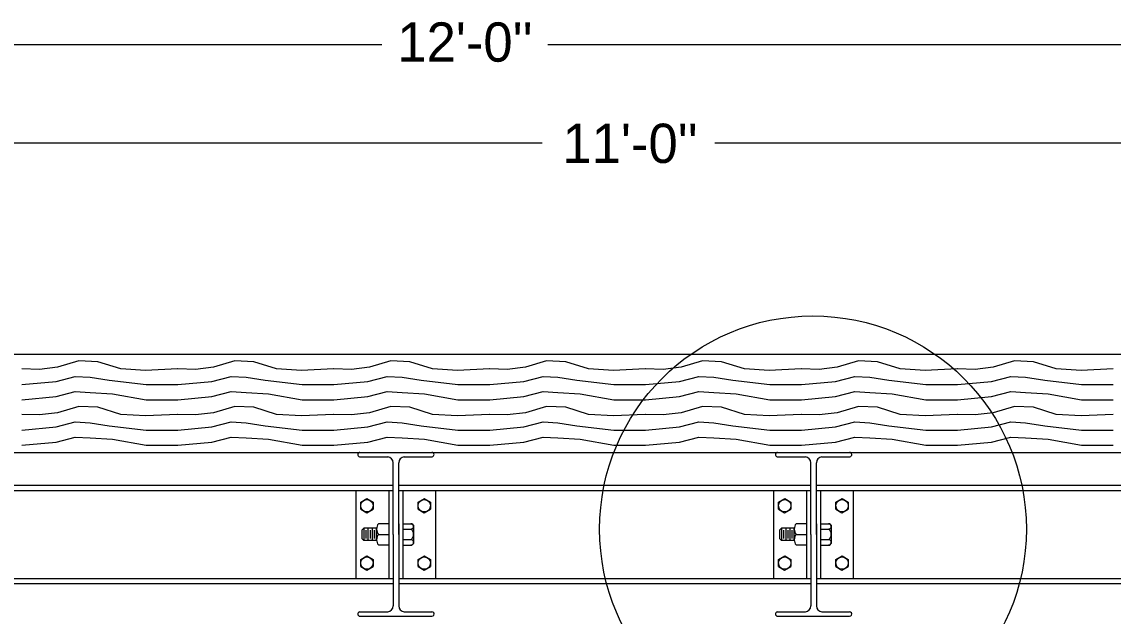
# Model space of a CAD drawing. Extents: x 999.4 to 1036.4, y 999.4 to 1022.5.
# Drawn here: x 1011.05 to 1016.61, y 1002.96 to 1005.98 of the extents above; entities that cross this region are included whole.
import ezdxf

# ---------------------------------------------------------------- set-up
doc = ezdxf.new("R2010")
doc.units = 0
doc.layers.add('Level 1', color=7, linetype='Continuous')

msp = doc.modelspace()

# ---------------------------------------------------------------- linework, layer by layer
at = {"layer": 'Level 1'}
for p, q in [((1007.9982, 1005.8685), (1012.8844, 1005.8685)), ((1013.7287, 1005.8685), (1020.0397, 1005.8685)), ((1008.4565, 1005.3685), (1013.7012, 1005.3685)), ((1014.5787, 1005.3685), (1019.5813, 1005.3685)), ((1007.9982, 1004.2912), (1020.0397, 1004.2912)), ((1007.9982, 1003.7912), (1020.0397, 1003.7912)), ((1012.773, 1003.7912), (1013.1397, 1003.7912)), ((1014.898, 1003.7912), (1015.2647, 1003.7912)), ((1012.7717, 1003.7697), (1012.9145, 1003.7697)), ((1012.9422, 1003.3746), (1012.9422, 1003.7386)), ((1012.9707, 1003.3746), (1012.9707, 1003.7386)), ((1012.9983, 1003.7697), (1013.141, 1003.7697)), ((1014.8967, 1003.7697), (1015.0395, 1003.7697)), ((1015.0672, 1003.3746), (1015.0672, 1003.7386)), ((1015.0957, 1003.3746), (1015.0957, 1003.7386)), ((1015.1233, 1003.7697), (1015.266, 1003.7697)), ((1010.8457, 1003.6245), (1012.9422, 1003.6245)), ((1012.9707, 1003.6245), (1015.0672, 1003.6245)), ((1015.0957, 1003.6245), (1017.1922, 1003.6245)), ((1010.8457, 1003.5983), (1012.9422, 1003.5983)), ((1012.7546, 1003.1506), (1012.7546, 1003.5983)), ((1012.7546, 1003.1506), (1012.7546, 1003.5983)), ((1012.7779, 1003.5384), (1012.8093, 1003.5565)), ((1012.7779, 1003.5384), (1012.8093, 1003.5565)), ((1012.8092, 1003.5564), (1012.8405, 1003.5383)), ((1012.8092, 1003.5564), (1012.8405, 1003.5383)), ((1012.9213, 1003.1506), (1012.9213, 1003.5983)), ((1012.9213, 1003.1506), (1012.9213, 1003.5983)), ((1012.9707, 1003.5983), (1015.0672, 1003.5983)), ((1012.9914, 1003.5984), (1012.9914, 1003.1507)), ((1012.9914, 1003.5984), (1012.9914, 1003.1507)), ((1013.0697, 1003.5384), (1013.101, 1003.5565)), ((1013.0697, 1003.5384), (1013.101, 1003.5565)), ((1013.1009, 1003.5564), (1013.1322, 1003.5383)), ((1013.1009, 1003.5564), (1013.1322, 1003.5383)), ((1013.1581, 1003.5984), (1013.1581, 1003.1507)), ((1013.1581, 1003.5984), (1013.1581, 1003.1507)), ((1014.8796, 1003.1506), (1014.8796, 1003.5983)), ((1014.8796, 1003.1506), (1014.8796, 1003.5983)), ((1014.9029, 1003.5384), (1014.9343, 1003.5565)), ((1014.9029, 1003.5384), (1014.9343, 1003.5565)), ((1014.9342, 1003.5564), (1014.9655, 1003.5383)), ((1014.9342, 1003.5564), (1014.9655, 1003.5383)), ((1015.0463, 1003.1506), (1015.0463, 1003.5983)), ((1015.0463, 1003.1506), (1015.0463, 1003.5983)), ((1015.0957, 1003.5983), (1017.1922, 1003.5983)), ((1015.1164, 1003.5984), (1015.1164, 1003.1507)), ((1015.1164, 1003.5984), (1015.1164, 1003.1507)), ((1015.1947, 1003.5384), (1015.226, 1003.5565)), ((1015.1947, 1003.5384), (1015.226, 1003.5565)), ((1015.2259, 1003.5564), (1015.2572, 1003.5383)), ((1015.2259, 1003.5564), (1015.2572, 1003.5383)), ((1015.2831, 1003.5984), (1015.2831, 1003.1507)), ((1015.2831, 1003.5984), (1015.2831, 1003.1507)), ((1012.7777, 1003.5023), (1012.7779, 1003.5384)), ((1012.7777, 1003.5023), (1012.7779, 1003.5384)), ((1012.7777, 1003.5023), (1012.8091, 1003.4842)), ((1012.7777, 1003.5023), (1012.8091, 1003.4842)), ((1012.8091, 1003.4842), (1012.8404, 1003.5023)), ((1012.8091, 1003.4842), (1012.8404, 1003.5023)), ((1012.8405, 1003.5383), (1012.8404, 1003.5023)), ((1012.8405, 1003.5383), (1012.8404, 1003.5023)), ((1013.0695, 1003.5023), (1013.0697, 1003.5384)), ((1013.0695, 1003.5023), (1013.0697, 1003.5384)), ((1013.0695, 1003.5023), (1013.1008, 1003.4842)), ((1013.0695, 1003.5023), (1013.1008, 1003.4842)), ((1013.1008, 1003.4842), (1013.1322, 1003.5023)), ((1013.1008, 1003.4842), (1013.1322, 1003.5023)), ((1013.1322, 1003.5383), (1013.1322, 1003.5023)), ((1013.1322, 1003.5383), (1013.1322, 1003.5023)), ((1014.9027, 1003.5023), (1014.9029, 1003.5384)), ((1014.9027, 1003.5023), (1014.9029, 1003.5384)), ((1014.9027, 1003.5023), (1014.9341, 1003.4842)), ((1014.9027, 1003.5023), (1014.9341, 1003.4842)), ((1014.9341, 1003.4842), (1014.9654, 1003.5023)), ((1014.9341, 1003.4842), (1014.9654, 1003.5023)), ((1014.9655, 1003.5383), (1014.9654, 1003.5023)), ((1014.9655, 1003.5383), (1014.9654, 1003.5023)), ((1015.1945, 1003.5023), (1015.1947, 1003.5384)), ((1015.1945, 1003.5023), (1015.1947, 1003.5384)), ((1015.1945, 1003.5023), (1015.2258, 1003.4842)), ((1015.1945, 1003.5023), (1015.2258, 1003.4842)), ((1015.2258, 1003.4842), (1015.2572, 1003.5023)), ((1015.2258, 1003.4842), (1015.2572, 1003.5023)), ((1015.2572, 1003.5383), (1015.2572, 1003.5023)), ((1015.2572, 1003.5383), (1015.2572, 1003.5023)), ((1012.7935, 1003.4057), (1012.7831, 1003.3953)), ((1012.7935, 1003.4057), (1012.7831, 1003.3953)), ((1012.7831, 1003.3953), (1012.7831, 1003.3537)), ((1012.7831, 1003.3953), (1012.7831, 1003.3537)), ((1012.8582, 1003.4057), (1012.7935, 1003.4057)), ((1012.7935, 1003.4057), (1012.7935, 1003.3433)), ((1012.8582, 1003.4057), (1012.7935, 1003.4057)), ((1012.7935, 1003.4057), (1012.7935, 1003.3433)), ((1012.8039, 1003.3953), (1012.8039, 1003.3537)), ((1012.8039, 1003.3953), (1012.8039, 1003.3537)), ((1012.8143, 1003.4057), (1012.8143, 1003.3433)), ((1012.8143, 1003.4057), (1012.8143, 1003.3433)), ((1012.8247, 1003.3953), (1012.8247, 1003.3537)), ((1012.8247, 1003.3953), (1012.8247, 1003.3537)), ((1012.8351, 1003.4057), (1012.8351, 1003.3433)), ((1012.8351, 1003.4057), (1012.8351, 1003.3433)), ((1012.8455, 1003.3953), (1012.8455, 1003.3537)), ((1012.8455, 1003.3953), (1012.8455, 1003.3537)), ((1012.8559, 1003.4057), (1012.8559, 1003.3433)), ((1012.8559, 1003.4057), (1012.8559, 1003.3433)), ((1012.8582, 1003.3475), (1012.8582, 1003.4017)), ((1012.8582, 1003.3475), (1012.8582, 1003.4017)), ((1012.9213, 1003.4286), (1012.8672, 1003.4286)), ((1012.9213, 1003.4286), (1012.8672, 1003.4286)), ((1012.9213, 1003.3203), (1012.9213, 1003.4286)), ((1012.9213, 1003.3203), (1012.9213, 1003.4286)), ((1012.9707, 1003.4285), (1012.9707, 1003.3202)), ((1012.9914, 1003.4286), (1012.9914, 1003.3203)), ((1012.9914, 1003.4286), (1013.0382, 1003.4286)), ((1012.9914, 1003.4286), (1012.9914, 1003.3203)), ((1012.9914, 1003.4286), (1013.0382, 1003.4286)), ((1012.9914, 1003.4016), (1013.0325, 1003.4016)), ((1012.9914, 1003.4016), (1013.0325, 1003.4016)), ((1013.0382, 1003.4286), (1013.0462, 1003.4206)), ((1013.0382, 1003.4286), (1013.0462, 1003.4206)), ((1013.0462, 1003.4206), (1013.0462, 1003.3283)), ((1013.0462, 1003.4206), (1013.0462, 1003.3283)), ((1014.9185, 1003.4057), (1014.9081, 1003.3953)), ((1014.9185, 1003.4057), (1014.9081, 1003.3953)), ((1014.9081, 1003.3953), (1014.9081, 1003.3537)), ((1014.9081, 1003.3953), (1014.9081, 1003.3537)), ((1014.9832, 1003.4057), (1014.9185, 1003.4057)), ((1014.9185, 1003.4057), (1014.9185, 1003.3433)), ((1014.9832, 1003.4057), (1014.9185, 1003.4057)), ((1014.9185, 1003.4057), (1014.9185, 1003.3433)), ((1014.9289, 1003.3953), (1014.9289, 1003.3537)), ((1014.9289, 1003.3953), (1014.9289, 1003.3537)), ((1014.9393, 1003.4057), (1014.9393, 1003.3433)), ((1014.9393, 1003.4057), (1014.9393, 1003.3433)), ((1014.9497, 1003.3953), (1014.9497, 1003.3537)), ((1014.9497, 1003.3953), (1014.9497, 1003.3537)), ((1014.9601, 1003.4057), (1014.9601, 1003.3433)), ((1014.9601, 1003.4057), (1014.9601, 1003.3433)), ((1014.9705, 1003.3953), (1014.9705, 1003.3537)), ((1014.9705, 1003.3953), (1014.9705, 1003.3537)), ((1014.9809, 1003.4057), (1014.9809, 1003.3433)), ((1014.9809, 1003.4057), (1014.9809, 1003.3433)), ((1014.9832, 1003.3475), (1014.9832, 1003.4017)), ((1014.9832, 1003.3475), (1014.9832, 1003.4017)), ((1015.0463, 1003.4286), (1014.9922, 1003.4286)), ((1015.0463, 1003.4286), (1014.9922, 1003.4286)), ((1015.0463, 1003.3203), (1015.0463, 1003.4286)), ((1015.0463, 1003.3203), (1015.0463, 1003.4286)), ((1015.0957, 1003.4285), (1015.0957, 1003.3202)), ((1015.1164, 1003.4286), (1015.1164, 1003.3203)), ((1015.1164, 1003.4286), (1015.1632, 1003.4286)), ((1015.1164, 1003.4286), (1015.1164, 1003.3203)), ((1015.1164, 1003.4286), (1015.1632, 1003.4286)), ((1015.1164, 1003.4016), (1015.1575, 1003.4016)), ((1015.1164, 1003.4016), (1015.1575, 1003.4016)), ((1015.1632, 1003.4286), (1015.1712, 1003.4206)), ((1015.1632, 1003.4286), (1015.1712, 1003.4206)), ((1015.1712, 1003.4206), (1015.1712, 1003.3283)), ((1015.1712, 1003.4206), (1015.1712, 1003.3283)), ((1012.7831, 1003.3537), (1012.7935, 1003.3433)), ((1012.7831, 1003.3537), (1012.7935, 1003.3433)), ((1012.8582, 1003.3433), (1012.7935, 1003.3433)), ((1012.8582, 1003.3433), (1012.7935, 1003.3433)), ((1012.8672, 1003.3745), (1012.9213, 1003.3745)), ((1012.8672, 1003.3745), (1012.9213, 1003.3745)), ((1012.9422, 1003.3746), (1012.9422, 1003.0105)), ((1012.9707, 1003.3746), (1012.9707, 1003.0105)), ((1012.9914, 1003.3475), (1013.0325, 1003.3475)), ((1012.9914, 1003.3475), (1013.0325, 1003.3475)), ((1014.9081, 1003.3537), (1014.9185, 1003.3433)), ((1014.9081, 1003.3537), (1014.9185, 1003.3433)), ((1014.9832, 1003.3433), (1014.9185, 1003.3433)), ((1014.9832, 1003.3433), (1014.9185, 1003.3433)), ((1014.9922, 1003.3745), (1015.0463, 1003.3745)), ((1014.9922, 1003.3745), (1015.0463, 1003.3745)), ((1015.0672, 1003.3746), (1015.0672, 1003.0105)), ((1015.0957, 1003.3746), (1015.0957, 1003.0105)), ((1015.1164, 1003.3475), (1015.1575, 1003.3475)), ((1015.1164, 1003.3475), (1015.1575, 1003.3475)), ((1012.9213, 1003.3203), (1012.8672, 1003.3203)), ((1012.9213, 1003.3203), (1012.8672, 1003.3203)), ((1012.9914, 1003.3203), (1013.0382, 1003.3203)), ((1012.9914, 1003.3203), (1013.0382, 1003.3203)), ((1013.0382, 1003.3203), (1013.0462, 1003.3283)), ((1013.0382, 1003.3203), (1013.0462, 1003.3283)), ((1015.0463, 1003.3203), (1014.9922, 1003.3203)), ((1015.0463, 1003.3203), (1014.9922, 1003.3203)), ((1015.1164, 1003.3203), (1015.1632, 1003.3203)), ((1015.1164, 1003.3203), (1015.1632, 1003.3203)), ((1015.1632, 1003.3203), (1015.1712, 1003.3283)), ((1015.1632, 1003.3203), (1015.1712, 1003.3283)), ((1012.7777, 1003.2106), (1012.7779, 1003.2467)), ((1012.7777, 1003.2106), (1012.7779, 1003.2467)), ((1012.7779, 1003.2467), (1012.8093, 1003.2647)), ((1012.7779, 1003.2467), (1012.8093, 1003.2647)), ((1012.8092, 1003.2647), (1012.8405, 1003.2466)), ((1012.8092, 1003.2647), (1012.8405, 1003.2466)), ((1012.8405, 1003.2466), (1012.8404, 1003.2106)), ((1012.8405, 1003.2466), (1012.8404, 1003.2106)), ((1013.0695, 1003.2106), (1013.0697, 1003.2467)), ((1013.0695, 1003.2106), (1013.0697, 1003.2467)), ((1013.0697, 1003.2467), (1013.101, 1003.2647)), ((1013.0697, 1003.2467), (1013.101, 1003.2647)), ((1013.1009, 1003.2647), (1013.1322, 1003.2466)), ((1013.1009, 1003.2647), (1013.1322, 1003.2466)), ((1013.1322, 1003.2466), (1013.1322, 1003.2106)), ((1013.1322, 1003.2466), (1013.1322, 1003.2106)), ((1014.9027, 1003.2106), (1014.9029, 1003.2467)), ((1014.9027, 1003.2106), (1014.9029, 1003.2467)), ((1014.9029, 1003.2467), (1014.9343, 1003.2647)), ((1014.9029, 1003.2467), (1014.9343, 1003.2647)), ((1014.9342, 1003.2647), (1014.9655, 1003.2466)), ((1014.9342, 1003.2647), (1014.9655, 1003.2466)), ((1014.9655, 1003.2466), (1014.9654, 1003.2106)), ((1014.9655, 1003.2466), (1014.9654, 1003.2106)), ((1015.1945, 1003.2106), (1015.1947, 1003.2467)), ((1015.1945, 1003.2106), (1015.1947, 1003.2467)), ((1015.1947, 1003.2467), (1015.226, 1003.2647)), ((1015.1947, 1003.2467), (1015.226, 1003.2647)), ((1015.2259, 1003.2647), (1015.2572, 1003.2466)), ((1015.2259, 1003.2647), (1015.2572, 1003.2466)), ((1015.2572, 1003.2466), (1015.2572, 1003.2106)), ((1015.2572, 1003.2466), (1015.2572, 1003.2106)), ((1012.7777, 1003.2106), (1012.8091, 1003.1925)), ((1012.7777, 1003.2106), (1012.8091, 1003.1925)), ((1012.8091, 1003.1925), (1012.8404, 1003.2106)), ((1012.8091, 1003.1925), (1012.8404, 1003.2106)), ((1013.0695, 1003.2106), (1013.1008, 1003.1925)), ((1013.0695, 1003.2106), (1013.1008, 1003.1925)), ((1013.1008, 1003.1925), (1013.1322, 1003.2106)), ((1013.1008, 1003.1925), (1013.1322, 1003.2106)), ((1014.9027, 1003.2106), (1014.9341, 1003.1925)), ((1014.9027, 1003.2106), (1014.9341, 1003.1925)), ((1014.9341, 1003.1925), (1014.9654, 1003.2106)), ((1014.9341, 1003.1925), (1014.9654, 1003.2106)), ((1015.1945, 1003.2106), (1015.2258, 1003.1925)), ((1015.1945, 1003.2106), (1015.2258, 1003.1925)), ((1015.2258, 1003.1925), (1015.2572, 1003.2106)), ((1015.2258, 1003.1925), (1015.2572, 1003.2106)), ((1010.8457, 1003.1506), (1012.9422, 1003.1506)), ((1010.8457, 1003.1245), (1012.9422, 1003.1245)), ((1012.9707, 1003.1506), (1015.0672, 1003.1506)), ((1012.9707, 1003.1245), (1015.0672, 1003.1245)), ((1015.0957, 1003.1506), (1017.1922, 1003.1506)), ((1015.0957, 1003.1245), (1017.1922, 1003.1245)), ((1012.7717, 1002.9794), (1012.9145, 1002.9794)), ((1012.773, 1002.9579), (1013.1397, 1002.9579)), ((1012.9983, 1002.9794), (1013.1385, 1002.9794)), ((1014.8967, 1002.9794), (1015.0395, 1002.9794)), ((1014.898, 1002.9579), (1015.2647, 1002.9579)), ((1015.1233, 1002.9794), (1015.2635, 1002.9794))]:
    msp.add_line(p, q, dxfattribs=at)
for points in [[(1011.8457, 1004.2165), (1011.6831, 1004.2095), (1011.5565, 1004.2166), (1011.4407, 1004.2536), (1011.3437, 1004.2572), (1011.2353, 1004.2252), (1011.1435, 1004.2142), (1011.0539, 1004.2165)], [(1012.6389, 1004.2165), (1012.4762, 1004.2095), (1012.3497, 1004.2166), (1012.2339, 1004.2536), (1012.1369, 1004.2572), (1012.0285, 1004.2252), (1011.9367, 1004.2142), (1011.8471, 1004.2165)], [(1013.4321, 1004.2165), (1013.2695, 1004.2095), (1013.1428, 1004.2166), (1013.0271, 1004.2536), (1012.9301, 1004.2572), (1012.8217, 1004.2252), (1012.7298, 1004.2142), (1012.6402, 1004.2165)], [(1014.2252, 1004.2165), (1014.0627, 1004.2095), (1013.936, 1004.2166), (1013.8202, 1004.2536), (1013.7233, 1004.2572), (1013.6149, 1004.2252), (1013.523, 1004.2142), (1013.4334, 1004.2165)], [(1015.0184, 1004.2165), (1014.8558, 1004.2095), (1014.7292, 1004.2166), (1014.6134, 1004.2536), (1014.5164, 1004.2572), (1014.4081, 1004.2252), (1014.3162, 1004.2142), (1014.2266, 1004.2165)], [(1015.8116, 1004.2165), (1015.649, 1004.2095), (1015.5224, 1004.2166), (1015.4066, 1004.2536), (1015.3096, 1004.2572), (1015.2012, 1004.2252), (1015.1093, 1004.2142), (1015.0197, 1004.2165)], [(1016.6047, 1004.2165), (1016.4422, 1004.2095), (1016.3156, 1004.2166), (1016.1997, 1004.2536), (1016.1028, 1004.2572), (1015.9944, 1004.2252), (1015.9025, 1004.2142), (1015.8129, 1004.2165)], [(1011.0539, 1004.1366), (1011.2272, 1004.1534), (1011.3254, 1004.1787), (1011.4012, 1004.1744), (1011.4979, 1004.159), (1011.6859, 1004.1366), (1011.8457, 1004.1366)], [(1011.8471, 1004.1366), (1012.0203, 1004.1534), (1012.1186, 1004.1787), (1012.1943, 1004.1744), (1012.2911, 1004.159), (1012.4791, 1004.1366), (1012.6389, 1004.1366)], [(1012.6402, 1004.1366), (1012.8135, 1004.1534), (1012.9117, 1004.1787), (1012.9875, 1004.1744), (1013.0843, 1004.159), (1013.2722, 1004.1366), (1013.4321, 1004.1366)], [(1013.4334, 1004.1366), (1013.6067, 1004.1534), (1013.7049, 1004.1787), (1013.7807, 1004.1744), (1013.8775, 1004.159), (1014.0654, 1004.1366), (1014.2252, 1004.1366)], [(1014.2266, 1004.1366), (1014.3999, 1004.1534), (1014.4981, 1004.1787), (1014.5738, 1004.1744), (1014.6707, 1004.159), (1014.8587, 1004.1366), (1015.0184, 1004.1366)], [(1015.0197, 1004.1366), (1015.1931, 1004.1534), (1015.2912, 1004.1787), (1015.367, 1004.1744), (1015.4638, 1004.159), (1015.6518, 1004.1366), (1015.8116, 1004.1366)], [(1015.8129, 1004.1366), (1015.9862, 1004.1534), (1016.0844, 1004.1787), (1016.1602, 1004.1744), (1016.257, 1004.159), (1016.445, 1004.1366), (1016.6047, 1004.1366)], [(1011.0539, 1004.0594), (1011.2272, 1004.0762), (1011.3254, 1004.1015), (1011.4012, 1004.0973), (1011.5151, 1004.0901), (1011.6859, 1004.0594), (1011.8457, 1004.0594)], [(1011.8471, 1004.0594), (1012.0203, 1004.0762), (1012.1186, 1004.1015), (1012.1943, 1004.0973), (1012.3082, 1004.0901), (1012.4791, 1004.0594), (1012.6389, 1004.0594)], [(1012.6402, 1004.0594), (1012.8135, 1004.0762), (1012.9117, 1004.1015), (1012.9875, 1004.0973), (1013.1014, 1004.0901), (1013.2722, 1004.0594), (1013.4321, 1004.0594)], [(1013.4334, 1004.0594), (1013.6067, 1004.0762), (1013.7049, 1004.1015), (1013.7807, 1004.0973), (1013.8946, 1004.0901), (1014.0654, 1004.0594), (1014.2252, 1004.0594)], [(1014.2266, 1004.0594), (1014.3999, 1004.0762), (1014.4981, 1004.1015), (1014.5738, 1004.0973), (1014.6877, 1004.0901), (1014.8587, 1004.0594), (1015.0184, 1004.0594)], [(1015.0197, 1004.0594), (1015.1931, 1004.0762), (1015.2912, 1004.1015), (1015.367, 1004.0973), (1015.4809, 1004.0901), (1015.6518, 1004.0594), (1015.8116, 1004.0594)], [(1015.8129, 1004.0594), (1015.9862, 1004.0762), (1016.0844, 1004.1015), (1016.1602, 1004.0973), (1016.2741, 1004.0901), (1016.445, 1004.0594), (1016.6047, 1004.0594)], [(1011.8457, 1003.9849), (1011.6831, 1003.9779), (1011.5565, 1003.985), (1011.4407, 1004.022), (1011.3437, 1004.0256), (1011.2353, 1003.9936), (1011.1435, 1003.9826), (1011.0539, 1003.9849)], [(1012.6389, 1003.9849), (1012.4762, 1003.9779), (1012.3497, 1003.985), (1012.2339, 1004.022), (1012.1369, 1004.0256), (1012.0285, 1003.9936), (1011.9367, 1003.9826), (1011.8471, 1003.9849)], [(1013.4321, 1003.9849), (1013.2695, 1003.9779), (1013.1428, 1003.985), (1013.0271, 1004.022), (1012.9301, 1004.0256), (1012.8217, 1003.9936), (1012.7298, 1003.9826), (1012.6402, 1003.9849)], [(1014.2252, 1003.9849), (1014.0627, 1003.9779), (1013.936, 1003.985), (1013.8202, 1004.022), (1013.7233, 1004.0256), (1013.6149, 1003.9936), (1013.523, 1003.9826), (1013.4334, 1003.9849)], [(1015.0184, 1003.9849), (1014.8558, 1003.9779), (1014.7292, 1003.985), (1014.6134, 1004.022), (1014.5164, 1004.0256), (1014.4081, 1003.9936), (1014.3162, 1003.9826), (1014.2266, 1003.9849)], [(1015.8116, 1003.9849), (1015.649, 1003.9779), (1015.5224, 1003.985), (1015.4066, 1004.022), (1015.3096, 1004.0256), (1015.2012, 1003.9936), (1015.1093, 1003.9826), (1015.0197, 1003.9849)], [(1016.6047, 1003.9849), (1016.4422, 1003.9779), (1016.3156, 1003.985), (1016.1997, 1004.022), (1016.1028, 1004.0256), (1015.9944, 1003.9936), (1015.9025, 1003.9826), (1015.8129, 1003.9849)], [(1011.0539, 1003.905), (1011.2272, 1003.9218), (1011.3254, 1003.9471), (1011.4012, 1003.9428), (1011.4979, 1003.9274), (1011.6859, 1003.905), (1011.8457, 1003.905)], [(1011.8471, 1003.905), (1012.0203, 1003.9218), (1012.1186, 1003.9471), (1012.1943, 1003.9428), (1012.2911, 1003.9274), (1012.4791, 1003.905), (1012.6389, 1003.905)], [(1012.6402, 1003.905), (1012.8135, 1003.9218), (1012.9117, 1003.9471), (1012.9875, 1003.9428), (1013.0843, 1003.9274), (1013.2722, 1003.905), (1013.4321, 1003.905)], [(1013.4334, 1003.905), (1013.6067, 1003.9218), (1013.7049, 1003.9471), (1013.7807, 1003.9428), (1013.8775, 1003.9274), (1014.0654, 1003.905), (1014.2252, 1003.905)], [(1014.2266, 1003.905), (1014.3999, 1003.9218), (1014.4981, 1003.9471), (1014.5738, 1003.9428), (1014.6707, 1003.9274), (1014.8587, 1003.905), (1015.0184, 1003.905)], [(1015.0197, 1003.905), (1015.1931, 1003.9218), (1015.2912, 1003.9471), (1015.367, 1003.9428), (1015.4638, 1003.9274), (1015.6518, 1003.905), (1015.8116, 1003.905)], [(1015.8129, 1003.905), (1015.9862, 1003.9218), (1016.0844, 1003.9471), (1016.1602, 1003.9428), (1016.257, 1003.9274), (1016.445, 1003.905), (1016.6047, 1003.905)], [(1011.0539, 1003.8278), (1011.2272, 1003.8447), (1011.3254, 1003.8699), (1011.4012, 1003.8657), (1011.5151, 1003.8585), (1011.6859, 1003.8278), (1011.8457, 1003.8278)], [(1011.8471, 1003.8278), (1012.0203, 1003.8447), (1012.1186, 1003.8699), (1012.1943, 1003.8657), (1012.3082, 1003.8585), (1012.4791, 1003.8278), (1012.6389, 1003.8278)], [(1012.6402, 1003.8278), (1012.8135, 1003.8447), (1012.9117, 1003.8699), (1012.9875, 1003.8657), (1013.1014, 1003.8585), (1013.2722, 1003.8278), (1013.4321, 1003.8278)], [(1013.4334, 1003.8278), (1013.6067, 1003.8447), (1013.7049, 1003.8699), (1013.7807, 1003.8657), (1013.8946, 1003.8585), (1014.0654, 1003.8278), (1014.2252, 1003.8278)], [(1014.2266, 1003.8278), (1014.3999, 1003.8447), (1014.4981, 1003.8699), (1014.5738, 1003.8657), (1014.6877, 1003.8585), (1014.8587, 1003.8278), (1015.0184, 1003.8278)], [(1015.0197, 1003.8278), (1015.1931, 1003.8447), (1015.2912, 1003.8699), (1015.367, 1003.8657), (1015.4809, 1003.8585), (1015.6518, 1003.8278), (1015.8116, 1003.8278)], [(1015.8129, 1003.8278), (1015.9862, 1003.8447), (1016.0844, 1003.8699), (1016.1602, 1003.8657), (1016.2741, 1003.8585), (1016.445, 1003.8278), (1016.6047, 1003.8278)]]:
    msp.add_lwpolyline(points, dxfattribs=at)
for centre, radius in [((1015.0782, 1003.4009), 1.0856), ((1012.8092, 1003.5203), 0.0313), ((1012.8092, 1003.5203), 0.0313), ((1013.1009, 1003.5203), 0.0313), ((1013.1009, 1003.5203), 0.0313), ((1014.9342, 1003.5203), 0.0313), ((1014.9342, 1003.5203), 0.0313), ((1015.2259, 1003.5203), 0.0313), ((1015.2259, 1003.5203), 0.0313), ((1012.8092, 1003.2286), 0.0313), ((1012.8092, 1003.2286), 0.0313), ((1013.1009, 1003.2286), 0.0313), ((1013.1009, 1003.2286), 0.0313), ((1014.9342, 1003.2286), 0.0313), ((1014.9342, 1003.2286), 0.0313), ((1015.2259, 1003.2286), 0.0313), ((1015.2259, 1003.2286), 0.0313)]:
    msp.add_circle(centre, radius, dxfattribs=at)
for centre, radius, start, end in [((1012.773, 1003.7804), 0.0108, 90, 263.2985), ((1013.1398, 1003.7804), 0.0108, 276.6777, 90), ((1014.898, 1003.7804), 0.0108, 90, 263.2985), ((1015.2648, 1003.7804), 0.0108, 276.6777, 90), ((1012.9109, 1003.7386), 0.0313, 0, 83.3184), ((1013.002, 1003.7386), 0.0313, 96.6865, 180), ((1015.0359, 1003.7386), 0.0313, 0, 83.3184), ((1015.127, 1003.7386), 0.0313, 96.6865, 180), ((1012.9036, 1003.4016), 0.0454, 143.4051, 216.5949), ((1012.9036, 1003.4016), 0.0454, 143.4051, 216.5949), ((1013.0326, 1003.4151), 0.0135, 270, 90), ((1013.0326, 1003.4151), 0.0135, 270, 90), ((1013.0124, 1003.3745), 0.0338, 306.7993, 53.2007), ((1013.0124, 1003.3745), 0.0338, 306.7993, 53.2007), ((1015.0286, 1003.4016), 0.0454, 143.4051, 216.5949), ((1015.0286, 1003.4016), 0.0454, 143.4051, 216.5949), ((1015.1576, 1003.4151), 0.0135, 270, 90), ((1015.1576, 1003.4151), 0.0135, 270, 90), ((1015.1374, 1003.3745), 0.0338, 306.7993, 53.2007), ((1015.1374, 1003.3745), 0.0338, 306.7993, 53.2007), ((1012.9036, 1003.3474), 0.0454, 143.4051, 216.5949), ((1012.9036, 1003.3474), 0.0454, 143.4051, 216.5949), ((1013.0326, 1003.3339), 0.0135, 270, 90), ((1013.0326, 1003.3339), 0.0135, 270, 90), ((1015.0286, 1003.3474), 0.0454, 143.4051, 216.5949), ((1015.0286, 1003.3474), 0.0454, 143.4051, 216.5949), ((1015.1576, 1003.3339), 0.0135, 270, 90), ((1015.1576, 1003.3339), 0.0135, 270, 90), ((1012.9109, 1003.0105), 0.0313, 276.7115, 0), ((1013.002, 1003.0105), 0.0313, 180, 263.3241), ((1015.0359, 1003.0105), 0.0313, 276.7115, 0), ((1015.127, 1003.0105), 0.0313, 180, 263.3241), ((1012.773, 1002.9687), 0.0108, 96.7015, 270), ((1013.1398, 1002.9687), 0.0108, 270, 96.9964), ((1014.898, 1002.9687), 0.0108, 96.7015, 270), ((1015.2648, 1002.9687), 0.0108, 270, 96.9964)]:
    msp.add_arc(centre, radius, start, end, dxfattribs=at)

# ---------------------------------------------------------------- texts
for s, p in [("12'-0''", (1012.9637, 1005.7809)), ("11'-0''", (1013.8037, 1005.2654))]:
    msp.add_text(s, height=0.2, dxfattribs=at).set_placement(p)

doc.saveas('drawing.dxf')
